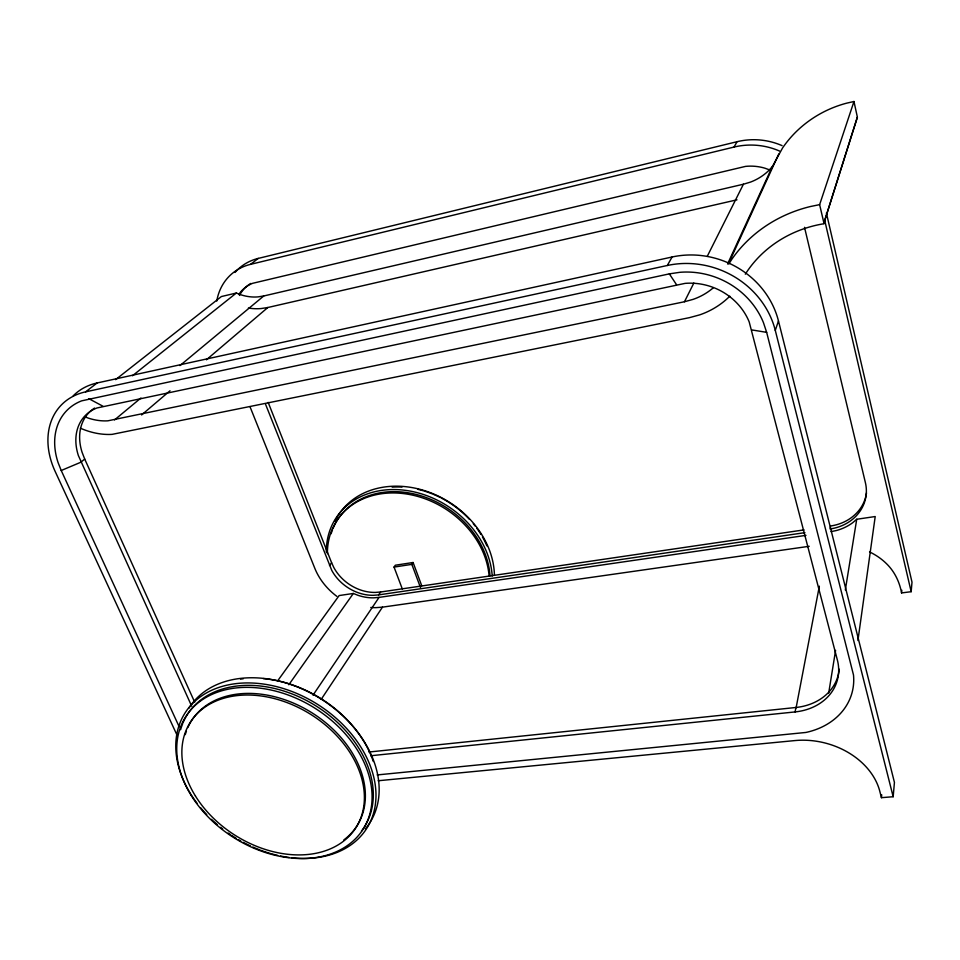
<?xml version="1.0" encoding="UTF-8"?>
<svg xmlns="http://www.w3.org/2000/svg" width="960" height="960" viewBox="0 0 960 960"><rect width="100%" height="100%" fill="white"/><g stroke="black" fill="none" stroke-linecap="round" stroke-linejoin="round"><path stroke-width="1.44" d="M378.144 780.756L794.88 740.58A70.704 54.792 14.2 0 1 879.828 791.4L881.436 797.676L893.172 796.728L894.432 782.388L778.464 320.952A86.172 79.764 21.5 0 0 672.096 256.992L97.116 382.968A75.48 57.936 44 0 0 73.188 395.856M869.556 551.928A57.672 48.408 10.6 0 1 886.728 563.916C894.648 571.716 899.604 582.048 901.56 592.932L911.16 591.696L912 582.168L826.404 213.096M881.436 797.676L881.712 794.808M901.56 592.932L901.824 590.22M857.928 640.512L875.208 516.54L856.728 519.264L852.684 522.72A49.236 43.056 10.3 0 1 836.328 530.544L831.036 531.636M828.696 693.06L835.584 650.352M845.328 589.968L856.728 519.264M370.716 755.748L795.096 711.924L795.948 707.484A55.956 45.828 14.4 0 0 839.208 669.18M796.092 707.88L819.348 586.164M745.308 274.2A114.84 105.972 2.9 0 1 823.68 223.788L857.376 117.144L853.968 101.508L846.6 103.176A109.092 103.512 -13.2 0 0 782.616 147.888L772.236 166.776L727.56 264.012M824.124 222.36L857.376 117.144M824.076 223.704L819.624 204.648L853.968 101.508M893.172 796.728L775.284 330.384L778.464 320.952M728.556 263.616L778.788 153.948M84.636 416.664L88.188 418.068A58.368 44.964 47.3 0 0 107.82 420.828L684.456 301.752L693.84 283.056M707.244 256.344L743.424 184.224L750.54 182.076A53.208 52.956 37.7 0 0 767.976 171.288L772.236 166.776M177.324 735.78L55.164 471.456A76.44 58.32 43.9 0 1 85.632 391.848L667.308 265.488L672.096 256.992M216.768 301.08A62.616 51.972 46.9 0 1 250.56 264.348L734.04 147.06L737.052 141.708A68.952 66.948 11.1 0 1 782.088 145.632M728.856 263.928L731.916 259.14A134.736 124.344 2.8 0 1 810.492 206.508L819.624 204.648M402.3 588.912L394.044 567.084L411.84 564.372L413.088 562.5L421.752 585.78M321.168 699.396L382.464 607.152L809.208 546.3M313.02 695.16L379.056 597.396L805.992 535.356M265.572 404.316L331.788 570.432A40.32 32.412 34.8 0 0 373.428 595.308L378.636 594.888L380.592 592.008L804.012 529.884M394.044 567.084L395.316 565.224L413.088 562.5M288.816 684.756L353.352 593.46L357.948 595.296A43.2 34.728 34.8 0 0 373.584 597.84L379.056 597.396M277.836 680.58L339.132 595.56L353.352 593.46M238.908 294.3L240.912 291.588A43.788 36.336 46.9 0 1 252.6 283.32L745.512 166.392A48.768 47.256 12.3 0 1 764.724 168.132L770.82 170.34M329.496 565.524L331.608 562.74L268.164 402.384M141.588 414.972L170.016 390.768M206.412 359.796L267.828 307.512L736.992 199.812M94.56 408.06A52.776 40.512 44 0 0 82.116 452.376L84.696 459.036L80.952 462.192L61.224 470.508L58.056 462.516A68.772 52.476 43.9 0 1 81.648 400.848L669.336 273.864L679.788 272.316A78.672 72.54 21.8 0 1 763.44 322.608L766.656 332.352L853.5 675A72.948 59.448 14.6 0 1 805.884 732.456L377.148 774.936M114.516 419.94L140.916 398.016M179.952 365.592L263.76 295.98L743.424 184.224M132.468 375.756L236.34 293.028L241.296 294.924A48.216 40.044 50.8 0 0 257.988 296.892L263.76 295.98M115.596 379.644L221.388 296.544L236.34 293.028M85.632 391.848L97.116 382.968M250.56 264.348L258.264 258.408L737.052 141.708M795.096 711.924A56.196 45.96 14.5 0 0 837.372 660.024L749.184 321.876A60.552 55.956 21.6 0 0 685.116 283.368L96.924 407.988A53.004 40.596 44 0 0 78.36 455.52L191.688 706.176M684.456 301.752L693.132 299.364A66.144 63.036 31 0 0 713.304 287.796M267.828 307.512L261 308.568A61.116 50.76 50.8 0 1 248.388 308.064M378.636 594.888L804.924 532.644M368.94 752.028L795.948 707.484M380.592 592.008L375.396 592.428A40.188 32.352 34.8 0 1 333.888 567.636L331.608 562.74M382.464 607.152L376.008 607.644A54.768 44.016 34.8 0 1 370.764 607.476M751.872 329.928L766.656 332.352M88.884 398.7L102.948 406.224M669.336 273.864L676.488 284.628M61.224 470.508L179.208 726.816M84.696 459.036L194.688 702.168M250.2 407.208L314.82 568.32A57.66 46.356 34.8 0 0 336.828 596.34M411.84 564.372L420.54 587.688M804.516 227.328L865.38 482.568A45.984 40.224 10.2 0 1 830.088 528.972L830.664 525.984A45.828 40.116 10.1 0 0 866.496 492.924M824.736 220.464L911.16 591.696M335.052 521.088A87.228 70.884 33.1 0 1 426.636 491.328A87.228 70.884 33.1 0 1 494.424 575.028M326.328 551.904A87.6 71.052 33.1 0 1 406.728 490.524A87.6 71.052 33.1 0 1 492.216 576.06M331.116 533.772A85.32 69.204 33.1 0 1 332.556 529.644M333.108 528.3A85.32 69.204 33.1 0 1 420.72 495.708A85.32 69.204 33.1 0 1 490.008 575.844M327.396 553.68A85.452 69.264 33.1 0 1 405.072 493.788A85.452 69.264 33.1 0 1 489.108 575.976M392.136 487.14A84.828 68.976 33.1 0 1 402 487.08M417.816 489.324A84.828 68.976 33.1 0 1 423.564 490.836M424.98 491.268A84.828 68.976 33.1 0 1 432.264 493.86M433.452 494.352A84.828 68.976 33.1 0 1 440.532 497.616M441.696 498.204A84.828 68.976 33.1 0 1 469.488 519.396M473.28 523.716A84.828 68.976 33.1 0 1 475.128 526.032M476.904 528.396A84.828 68.976 33.1 0 1 480.96 534.468M482.436 536.952A84.828 68.976 33.1 0 1 486.864 545.868M80.376 428.184A73.992 57 47.3 0 0 112.068 434.376L689.4 317.664L699.648 314.88A83.844 79.92 31 0 0 729.804 296.196M667.308 265.488A87.444 80.64 21.8 0 1 775.284 330.384M197.028 803.22A107.64 78.36 32.4 0 1 228.192 684.9A107.64 78.36 32.4 0 1 370.608 766.752A107.64 78.36 32.4 0 1 292.032 857.82M289.164 857.472A107.64 78.36 32.4 0 1 280.5 856.008M277.608 855.372A107.64 78.36 32.4 0 1 271.812 853.884M270.372 853.476A107.64 78.36 32.4 0 1 260.316 850.104M259.068 849.624A107.64 78.36 32.4 0 1 252.864 847.044M250.416 845.928A107.64 78.36 32.4 0 1 243.168 842.292M240.792 840.984A107.64 78.36 32.4 0 1 238.44 839.64M236.1 838.236A107.64 78.36 32.4 0 1 231.516 835.332M230.388 834.576A107.64 78.36 32.4 0 1 228.156 833.028M222.696 829.008A107.64 78.36 32.4 0 1 220.572 827.34M217.452 824.748A107.64 78.36 32.4 0 1 211.464 819.36M206.748 814.644A107.64 78.36 32.4 0 1 200.604 807.744M188.808 708.3A107.088 78.204 32.4 0 1 325.584 701.964A107.088 78.204 32.4 0 1 365.256 828.96M180.612 729.72A104.832 76.32 32.4 0 1 182.796 723.372M183.312 722.136A104.832 76.32 32.4 0 1 314.652 705.12A104.832 76.32 32.4 0 1 361.488 831.072M240.516 679.116A104.1 76.104 32.4 0 1 243.24 678.768M263.196 678.588A104.1 76.104 32.4 0 1 373.32 761.484M187.836 727.572A98.016 71.268 32.4 0 1 318.996 717.54A98.016 71.268 32.4 0 1 343.788 839.952M185.28 734.652A98.016 71.268 32.4 0 1 186.432 731.064M734.04 147.06A69.744 67.584 12.2 0 1 779.592 151.068M239.46 295.452A43.632 36.252 47 0 1 250.812 283.416M235.02 272.46A61.968 51.624 47.1 0 1 258.264 258.408M191.136 795.348A105.036 76.38 32.4 0 0 360.252 833.304A105.036 76.38 32.4 0 0 271.836 690.204A105.036 76.38 32.4 0 0 191.136 795.348M195.432 796.02A98.172 71.316 32.4 0 0 353.46 831.228A98.172 71.316 32.4 0 0 270.468 697.644A98.172 71.316 32.4 0 0 195.432 796.02"/></g></svg>
